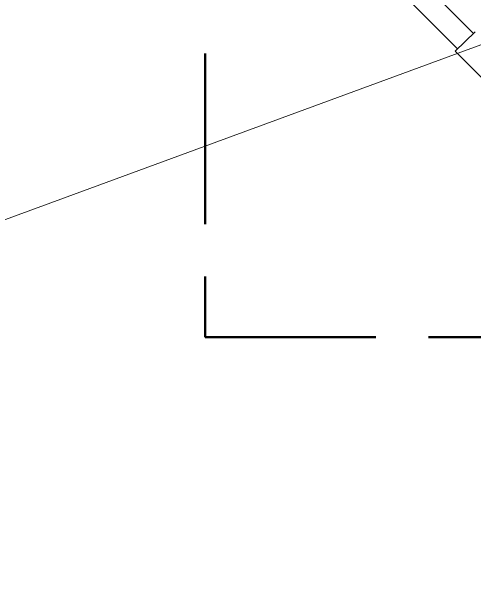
# Model space of a CAD drawing. Header units: inches. Extents: x 5 to 516, y -193 to 129.
# Drawn here: x 107.001 to 107.883, y -179.655 to -178.534 of the extents above; entities that cross this region are included whole.
import ezdxf

# ---------------------------------------------------------------- set-up
doc = ezdxf.new("R2010")
doc.units = ezdxf.units.IN
doc.header["$MEASUREMENT"] = 0
doc.linetypes.add('PDF_IMPORT', pattern=[1, 0.8, -0.2])
doc.layers.add('PDF8_Geometry', color=7, linetype='Continuous')

msp = doc.modelspace()

# ---------------------------------------------------------------- linework, layer by layer
at = {"layer": 'PDF8_Geometry', "linetype": 'PDF_IMPORT', "lineweight": 50, "ltscale": 0.406667}
msp.add_lwpolyline([(110.3377397, -179.1546714), (110.3377397, -180.9780051), (105.35774, -180.9780041), (105.3577396, -176.9124485), (107.3699617, -176.9124486), (107.3699615, -179.1546706), (110.3377402, -179.1546714)], dxfattribs=at)
at = {"layer": 'PDF8_Geometry', "lineweight": 15}
for points in [[(106.3177402, -179.1768938), (109.9132961, -177.8546715), (110.4132961, -177.8546715)], [(107.8810733, -178.5757823), (107.2310733, -177.92356)], [(107.8510734, -178.6046711), (107.2010734, -177.9535599)], [(108.119962, -178.8080049), (108.0821842, -178.8446715), (107.8466286, -178.6091159), (107.8844064, -178.5724493)]]:
    msp.add_lwpolyline(points, dxfattribs=at)

doc.saveas('drawing.dxf')
